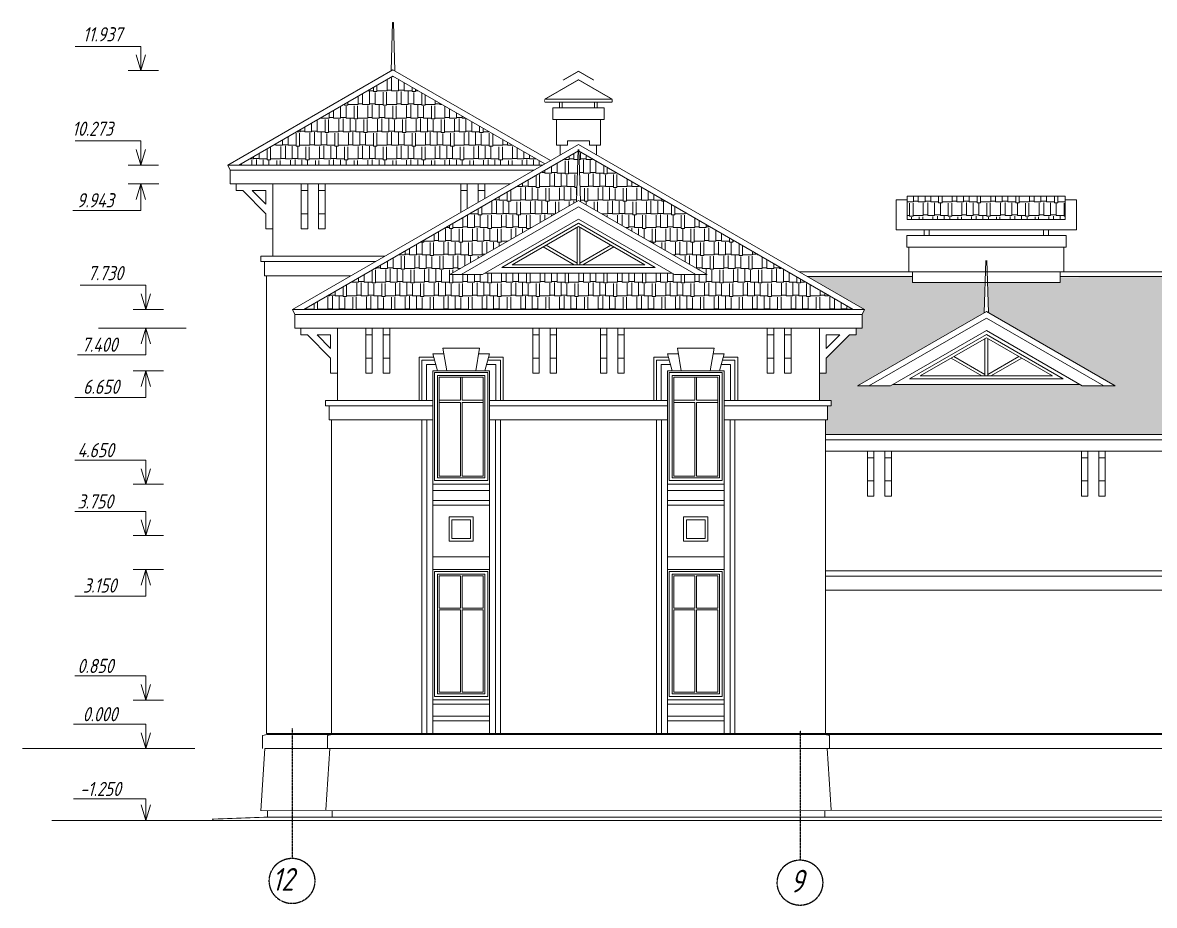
# Model space of a CAD drawing. Header units: millimetres. Extents: x 74752 to 193506, y -83124 to -13126.
# Drawn here: x 75559 to 95484, y -51896 to -36348 of the extents above; entities that cross this region are included whole.
import ezdxf

# ---------------------------------------------------------------- set-up
doc = ezdxf.new("R2010")
doc.units = ezdxf.units.MM
doc.linetypes.add('CENTER2', pattern=[1.125, 0.75, -0.125, 0.125, -0.125])
doc.layers.add('axis', color=40, linetype='CENTER2')
doc.layers.add('wall', color=5, linetype='Continuous')
doc.styles.add('ESKD', font='eskd.shx', dxfattribs={"oblique": 15})

msp = doc.modelspace()

# ---------------------------------------------------------------- hatches: boundary and pattern name
at = {"layer": 'wall', "linetype": 'Continuous', "lineweight": 15, "ltscale": 0.13, "true_color": 0x8f9991}
h = msp.add_hatch(dxfattribs=at)
h.set_pattern_fill('AR-RSHKE', color=252, scale=20, style=0)
h.set_pattern_definition([(0, (-7036865.74, 1234450.8), (510, 240), [120, -100, 140, -60, 180, -80]), (0, (-7036745.74, 1234460.8), (510, 240), [100, -380, 80, -120]), (0, (-7036505.74, 1234435.8), (510, 240), [60, -620]), (90, (-7036865.74, 1234450.8), (-170, 240), [230, -730]), (90, (-7036745.74, 1234450.8), (-170, 240), [225, -735]), (90, (-7036645.74, 1234450.8), (-170, 240), [210, -750]), (90, (-7036505.74, 1234435.8), (-170, 240), [230, -730]), (90, (-7036445.74, 1234435.8), (-170, 240), [230, -730]), (90, (-7036265.74, 1234450.8), (-170, 240), [220, -740])])
h.paths.add_polyline_path([(82077.6, -37292.2), (81474.3, -37640.5), (79367.3, -38857.1), (84787.9, -38857.1)])
h = msp.add_hatch(dxfattribs=at)
h.set_pattern_fill('AR-RSHKE', color=252, scale=20, style=0)
h.set_pattern_definition([(0, (-7039268.78, 1230602.27), (510, 240), [120, -100, 140, -60, 180, -80]), (0, (-7039148.78, 1230612.27), (510, 240), [100, -380, 80, -120]), (0, (-7038908.78, 1230587.27), (510, 240), [60, -620]), (90, (-7039268.78, 1230602.27), (-170, 240), [230, -730]), (90, (-7039148.78, 1230602.27), (-170, 240), [225, -735]), (90, (-7039048.78, 1230602.27), (-170, 240), [210, -750]), (90, (-7038908.78, 1230587.27), (-170, 240), [230, -730]), (90, (-7038848.78, 1230587.27), (-170, 240), [230, -730]), (90, (-7038668.78, 1230602.27), (-170, 240), [220, -740])])
h.paths.add_polyline_path([(85333.4, -38625.8), (84325.9, -39207.4), (80509.3, -41400.9), (90183, -41400.9), (89505.1, -41021.1), (89070.7, -40770.3), (88987.9, -40722.5), (88910.5, -40677.8), (87360.9, -39783.1), (86383.4, -39218.8), (85351.8, -38624.2), (85378.9, -39494.7), (87611.6, -40787.2), (87033.1, -40787.2), (86990.1, -40762.3), (83699.5, -40762.3), (83656.6, -40787.2), (83078, -40787.2), (85308.2, -39494.7), (85333.3, -38689.8)])
at = {"layer": 'wall', "linetype": 'Continuous', "lineweight": 15, "ltscale": 0.13}
h = msp.add_hatch(dxfattribs=at)
h.set_pattern_fill('AR-RSHKE', color=250, scale=20, style=0)
h.set_pattern_definition([(7e-15, (-4166494.64, 837455), (510, 240), [120, -100, 140, -60, 180, -80]), (7e-15, (-4166374.64, 837465), (510, 240), [100, -380, 80, -120]), (7e-15, (-4166134.64, 837440), (510, 240), [60, -620]), (90, (-4166494.64, 837455), (-170, 240), [230, -730]), (90, (-4166374.64, 837455), (-170, 240), [225, -735]), (90, (-4166274.64, 837455), (-170, 240), [210, -750]), (90, (-4166134.64, 837440), (-170, 240), [230, -730]), (90, (-4166074.64, 837440), (-170, 240), [230, -730]), (90, (-4165894.64, 837455), (-170, 240), [220, -740])])
h.paths.add_polyline_path([(91134.4, -39816.3), (93915.4, -39816.3), (93915.4, -39405.6), (91134.4, -39405.6)])
at = {"layer": 'wall', "linetype": 'Continuous', "lineweight": 15, "ltscale": 0.13, "true_color": 0x8f9991}
h = msp.add_hatch(dxfattribs=at)
h.set_pattern_fill('AR-RSHKE', color=252, scale=20, style=0)
h.set_pattern_definition([(0, (-7026538, 1229703.86), (510, 240), [120, -100, 140, -60, 180, -80]), (0, (-7026418, 1229713.86), (510, 240), [100, -380, 80, -120]), (0, (-7026178, 1229688.86), (510, 240), [60, -620]), (90, (-7026537.99, 1229703.86), (-170, 240), [230, -730]), (90, (-7026417.99, 1229703.86), (-170, 240), [225, -735]), (90, (-7026317.99, 1229703.86), (-170, 240), [210, -750]), (90, (-7026177.99, 1229688.86), (-170, 240), [230, -730]), (90, (-7026117.99, 1229688.86), (-170, 240), [230, -730]), (90, (-7025937.99, 1229703.86), (-170, 240), [220, -740])])
h.paths.add_polyline_path([(89731.5, -43346.5), (89695, -43346.5), (89695, -43604), (102911.1, -43604), (102530.3, -42722.2), (99239.8, -42722.2), (99196.8, -42747), (98618.3, -42747), (100885, -41411.1), (103151.8, -42747), (102573.3, -42747), (102530.3, -42722.2), (102915.9, -43604), (112075.1, -43604), (112038.6, -43346.5), (112038.6, -43096.5), (111973.6, -43096.5), (111973.6, -43001.5), (112183.6, -43001.5), (112181.7, -42523.6), (112061.7, -42523.6), (112061.7, -42257.9), (111653.6, -41849.8), (111543.3, -41849.8), (111538.4, -41729.9), (111433, -41729.9), (111433, -41490.4), (111389.3, -41400.9), (112395, -40820.3), (110542.7, -40820.3), (110542.7, -40926.7), (109263.6, -40925.9), (109280.1, -41454.5), (111510.2, -42747), (110931.7, -42747), (107555.1, -42747), (106976.6, -42747), (109209.3, -41454.5), (109225.7, -40928.3), (107944.1, -40926.7), (107944.1, -40820.3), (96050.5, -40820.3), (93826, -40833.5), (93826, -40926.7), (92546.1, -40926.7), (92560.8, -41454.5), (94793.5, -42747), (94210, -42744.1), (94172, -42722.2), (90881.4, -42722.2), (90838.4, -42747), (90259.9, -42747), (92490, -41454.5), (92506.3, -40932.3), (91227.4, -40926.7), (91227.4, -40820.3), (89375.9, -40820.3), (90380.1, -41400.1), (90336.4, -41489.5), (90337.1, -41729.9), (90231.7, -41729.9), (90231.7, -41849.8), (90116.5, -41849.8), (89708.4, -42257.9), (89708.4, -42523.6), (89588.4, -42523.6), (89586.5, -42998.5), (89796.5, -43001.5), (89796.5, -43096.5), (89731.5, -43096.5)])

# ---------------------------------------------------------------- linework, layer by layer
at = {"layer": 'axis'}
for p, q in [((80301.9, -48783.1, -51279.1), (80301.9, -51065.5, -51279.1)), ((89248.9, -48813.6, -51279.3), (89248.9, -51096, -51279.3))]:
    msp.add_line(p, q, dxfattribs=at)
at = {"layer": 'axis', "color": 18, "true_color": 0x000000}
for centre in [(80301.9, -51465.5, -51279.1), (89244.8, -51496, -51279.3)]:
    msp.add_circle(centre, 400, dxfattribs=at)
at = {"layer": 'wall', "color": 250, "linetype": 'Continuous', "lineweight": 15, "ltscale": 0.13}
for p, q in [((82070.9, -36348.9, -51279.1), (82045.2, -37198.1, -51279.2)), ((82086.5, -36348.9, -51279.1), (82071, -36348.4, -51279.1)), ((82086.5, -36348.9, -51279.1), (82112.2, -37198.1, -51279.2)), ((77640.8, -36766.9, -51280), (76486.1, -36766.9, -51280)), ((77640.8, -37193.6, -51280), (77640.8, -36766.9, -51280)), ((77640.8, -37193.6, -51280), (77558, -36917.6, -51280)), ((77640.8, -37193.6, -51280), (77723.6, -36917.6, -51280)), ((77419.3, -37193.6, -51280), (77949.9, -37193.6, -51280)), ((79168.7, -38857.1, -51182.8), (82077.6, -37177.6, -51182.8)), ((84850.8, -38778.7, -51182.8), (82077.6, -37177.6, -51182.8)), ((79367.3, -38857.1, -51183.5), (82077.6, -37292.2, -51183.5)), ((84751.5, -38836, -51183.5), (82077.6, -37292.2, -51183.5)), ((84749.8, -37748.6, -51280), (85344.8, -37748.6, -51280)), ((84894.8, -38055.7, -51280), (84894.8, -37847.1, -51280)), ((84894.8, -37847.1, -51280), (85344.8, -37847.1, -51280)), ((85013.1, -37749.8, -51280), (85013.1, -37847.1, -51280)), ((85059.8, -37749.8, -51280), (85059.8, -37847.1, -51280)), ((85939.8, -37748.6, -51280), (85344.8, -37748.6, -51280)), ((85794.8, -37847.1, -51280), (85344.8, -37847.1, -51280)), ((85629.8, -37749.8, -51280), (85629.8, -37847.1, -51280)), ((85676.6, -37749.8, -51280), (85676.6, -37847.1, -51280)), ((85794.8, -38055.7, -51280), (85794.8, -37847.1, -51280)), ((85344.8, -38055.7, -51280), (84894.8, -38055.7, -51280)), ((84959.8, -38055.7, -51280), (84959.8, -38505, -51281)), ((85344.8, -38055.7, -51280), (85794.8, -38055.7, -51280)), ((85729.8, -38055.7, -51280), (85729.8, -38505, -51281)), ((77640.8, -38430.4, -51182.8), (76486.1, -38430.4, -51182.8)), ((77640.8, -38857.1, -51182.8), (77640.8, -38430.4, -51182.8)), ((85537.3, -38431.4, -51280.3), (85148.8, -38431.4, -51280.3)), ((85152.3, -38431.4, -51280.3), (85152.3, -38505, -51279.9)), ((85537.3, -38431.4, -51280.3), (85537.3, -38505, -51279.9)), ((77640.8, -38857.1, -51182.8), (77558, -38581.1, -51182.8)), ((77640.8, -38857.1, -51182.8), (77723.6, -38581.1, -51182.8)), ((80308.9, -41400.9, -51279.3), (85344.8, -38493.5, -51279.3)), ((80507.5, -41400.9, -51280), (85344.8, -38608.1, -51280)), ((84959.8, -38505, -51280.7), (85152.3, -38505, -51280.7)), ((85024.8, -38505, -51279.9), (85024.8, -38678.2, -51279.2)), ((85339.2, -38581.1, -51276.1), (85310.8, -39494.7, -51276.1)), ((90380.8, -41400.9, -51279.3), (85344.8, -38493.5, -51279.3)), ((90182.2, -41400.9, -51280), (85344.8, -38608.1, -51280)), ((85353, -38581.1, -51276.1), (85381.5, -39494.7, -51276.1)), ((85729.8, -38505, -51280.7), (85537.3, -38505, -51280.7)), ((85664.8, -38505, -51279.9), (85664.8, -38678.2, -51279.2)), ((77419.3, -38857.1, -51182.8), (77949.9, -38857.1, -51182.8)), ((84715.1, -38857.1, -51182.8), (79168.7, -38857.1, -51182.8)), ((79212.6, -38946.9, -51182.8), (79168.7, -38857.1, -51182.8)), ((84560.2, -38946.5, -51183.5), (79212.4, -38946.5, -51183.5)), ((79212.4, -39186.5, -51182.8), (79212.4, -38946.5, -51182.8)), ((79212.4, -38946.9, -51182.8), (79212.4, -39186.5, -51182.8)), ((77955.9, -39186.9, -51182.8), (77419.3, -39186.9, -51182.8)), ((77640.8, -39186.9, -51182.8), (77558, -39462.9, -51182.8)), ((77640.8, -39186.9, -51182.8), (77640.8, -39659.4, -51182.8)), ((77640.8, -39186.9, -51182.8), (77723.6, -39462.9, -51182.8)), ((84143.7, -39186.9, -51182.8), (79212.4, -39186.9, -51182.8)), ((79317.8, -39187.4, -51279.3), (79317.8, -39307.4, -51279.3)), ((79963, -39187.6, -51279.3), (79963, -39635.1, -51279.3)), ((79433, -39307.4, -51279.3), (79317.8, -39307.4, -51279.3)), ((79841.1, -39715.5, -51279.3), (79433, -39307.4, -51279.3)), ((79602.7, -39307.4, -51279.3), (79841.1, -39307.4, -51279.3)), ((79841.1, -39545.8, -51279.3), (79602.7, -39307.4, -51279.3)), ((79841.1, -39307.4, -51279.3), (79841.1, -39545.8, -51279.3)), ((80579, -39307.4, -51279.3), (80463.8, -39307.4, -51279.3)), ((80885, -39307.4, -51279.3), (80769.8, -39307.4, -51279.3)), ((83272.4, -39307.4, -51279.3), (83387.6, -39307.4, -51279.3)), ((83578.4, -39307.4, -51279.3), (83693.6, -39307.4, -51279.3)), ((93915.4, -39405.6, -51423.7), (91134.4, -39405.6, -51423)), ((79963, -39634.9, -51279.3), (79963, -40459.1, -51316.7)), ((83078, -40787.2, -51280), (85344.8, -39478.4, -51280)), ((83276.6, -40787.2, -51279.3), (85344.8, -39593, -51279.3)), ((87611.6, -40787.2, -51280), (85344.8, -39478.4, -51280)), ((87413.1, -40787.2, -51279.3), (85344.8, -39593, -51279.3)), ((90940.6, -39997.1, -51423), (90940.6, -39470, -51423)), ((90940.6, -39470, -51423), (91136, -39470, -51423)), ((93917, -39470, -51423.7), (94112.8, -39470, -51423.7)), ((94112.8, -39997.1, -51423.7), (94112.8, -39470, -51423.7)), ((77640.8, -39659.4, -51182.8), (76441.2, -39659.4, -51182.8)), ((79841.1, -39715.5, -51279.3), (79841.1, -39981.2, -51279.3)), ((80579, -39714.7, -51279.3), (80463.8, -39714.7, -51279.3)), ((80885, -39714.7, -51279.3), (80769.8, -39714.7, -51279.3)), ((83656.6, -40787.2, -51279.3), (85344.8, -39812.4, -51279.3)), ((87033.1, -40787.2, -51279.3), (85344.8, -39812.4, -51279.3)), ((79961.1, -39981.2, -51279.3), (79841.1, -39981.2, -51279.3)), ((83992.8, -40662.3, -51279.3), (85344.8, -39881.7, -51279.3)), ((84179.4, -40612.3, -51279.3), (85344.8, -39939.5, -51279.3)), ((85319.8, -39953.9, -51280), (85319.8, -40612.3, -51280)), ((86696.9, -40662.3, -51279.3), (85344.8, -39881.7, -51279.3)), ((86510.3, -40612.3, -51279.3), (85344.8, -39939.5, -51279.3)), ((85369.8, -39953.9, -51280), (85369.8, -40612.3, -51280)), ((90940.6, -39997.1, -51423), (94112.8, -39997.1, -51423.7)), ((91432.7, -40095.6, -51423.7), (91432.7, -39997.1, -51423.7)), ((91519.7, -39997.1, -51423.7), (91519.7, -40095.6, -51423.7)), ((93530.2, -39997.1, -51423.7), (93530.2, -40095.6, -51423.7)), ((93617.1, -40095.6, -51423.7), (93617.1, -39997.1, -51423.7)), ((93928.9, -40095.6, -51423.7), (91124.5, -40095.6, -51423)), ((91124.5, -40095.6, -51423), (91124.5, -40304.3, -51423)), ((93928.9, -40095.6, -51423.7), (93928.9, -40304.3, -51423.7)), ((85266.9, -40612.3, -51279.3), (84723.1, -40298.4, -51279.3)), ((85319.8, -40585.2, -51279.3), (84773.1, -40269.5, -51279.3)), ((85369.8, -40585.2, -51279.3), (85916.5, -40269.5, -51279.3)), ((85422.8, -40612.3, -51279.3), (85966.5, -40298.4, -51279.3)), ((93928.9, -40304.3, -51423.7), (91124.5, -40304.3, -51423)), ((91160.7, -40740.3, -51423), (91160.7, -40304.3, -51423)), ((93890.4, -40740.3, -51423.7), (93890.4, -40304.3, -51423.7)), ((81935, -40462.1, -51316.7), (79753, -40462.1, -51316.7)), ((79753, -40462.1, -51316.7), (79753, -40557.1, -51316.7)), ((79753, -40557.1, -51316.7), (81770.5, -40557.1, -51316.7)), ((79818, -40807.1, -51316.7), (79818, -40557.1, -51316.7)), ((86510.3, -40612.3, -51280), (84179.4, -40612.3, -51280)), ((92518.5, -40540.9, -51418.7), (92490, -41454.5, -51418.7)), ((92532.3, -40540.9, -51418.7), (92560.8, -41454.5, -51418.7)), ((79818, -40807.1, -51316.7), (81337.5, -40807.1, -51316.7)), ((79854.5, -40816.3, -51316.7), (79854.5, -48866.7, -51284.9)), ((83656.6, -40787.2, -51280), (83078, -40787.2, -51280)), ((86990.1, -40762.3, -51280), (83699.5, -40762.3, -51280)), ((86696.9, -40662.3, -51280), (83992.8, -40662.3, -51280)), ((87033.1, -40787.2, -51280), (87611.6, -40787.2, -51280)), ((112532.8, -40740.3, -51280.7), (89236.5, -40740.3, -51280.7)), ((91227.4, -40820.3, -51280.7), (89375.1, -40820.3, -51280.7)), ((91160.7, -40740.3, -51424.4), (93890.4, -40740.3, -51424.4)), ((91227.4, -40926.7, -51423.7), (91227.4, -40740.3, -51423.7)), ((93826, -40740.3, -51424.4), (93826, -40926.7, -51424.4)), ((107944.1, -40820.3, -51280.7), (93826, -40820.3, -51280.7)), ((77727.3, -40973.4, -51280), (76572.6, -40973.4, -51280)), ((77727.3, -41400.1, -51280), (77727.3, -40973.4, -51280)), ((93826, -40926.7, -51422.9), (91227.4, -40926.7, -51422.9)), ((77727.3, -41400.1, -51280), (77644.5, -41124.1, -51280)), ((77727.3, -41400.1, -51280), (77810.1, -41124.1, -51280)), ((77505.8, -41400.1, -51280), (78036.4, -41400.1, -51280)), ((80352.5, -41490.4, -51279.3), (80308.9, -41400.9, -51279.3)), ((80308.9, -41400.9, -51279.3), (86388.9, -41400.9, -51279.3)), ((90380.8, -41400.9, -51279.3), (84300.7, -41400.9, -51279.3)), ((90259.9, -42747, -51422.6), (92526.7, -41438.2, -51422.6)), ((90337.1, -41490.4, -51279.3), (90380.8, -41400.9, -51279.3)), ((94793.5, -42747, -51422.6), (92526.7, -41438.2, -51422.6)), ((80352.5, -41490.4, -51280), (80352.5, -41729.9, -51280)), ((80352.8, -41490.4, -51280), (86388.9, -41490.4, -51280)), ((90336.9, -41490.4, -51280), (84300.7, -41490.4, -51280)), ((90337.1, -41490.4, -51280), (90337.1, -41729.9, -51280)), ((90458.4, -42747, -51421.9), (92526.7, -41552.9, -51421.9)), ((94595, -42747, -51421.9), (92526.7, -41552.9, -51421.9)), ((78440.7, -41729.9, -51280), (76893.1, -41729.9, -51280)), ((77727.3, -41729.9, -51280), (77644.5, -42005.9, -51280)), ((77727.3, -41729.9, -51280), (77727.3, -42202.4, -51280)), ((77727.3, -41729.9, -51280), (77810.1, -42005.9, -51280)), ((80352.5, -41729.9, -51280), (86388.9, -41729.9, -51280)), ((80458, -41729.8, -51280), (80458, -41849.8, -51280)), ((80458, -41729.8, -51280), (80458, -41849.8, -51280)), ((81103.1, -41729.9, -51280), (81103.1, -42177.5, -51280)), ((90337.1, -41729.9, -51280), (84300.7, -41729.9, -51280)), ((89586.5, -41729.9, -51280), (89586.5, -42177.5, -51280)), ((90231.7, -41729.8, -51280), (90231.7, -41849.8, -51280)), ((90231.7, -41729.8, -51280), (90231.7, -41849.8, -51280)), ((90838.4, -42747, -51421.9), (92526.7, -41772.3, -51421.9)), ((91174.6, -42622.2, -51421.9), (92526.7, -41841.5, -51421.9)), ((94215, -42747, -51421.9), (92526.7, -41772.3, -51421.9)), ((93878.8, -42622.2, -51421.9), (92526.7, -41841.5, -51421.9)), ((80573.2, -41849.8, -51280), (80458, -41849.8, -51280)), ((80573.2, -41849.8, -51280), (80458, -41849.8, -51280)), ((80981.3, -42257.9, -51280), (80573.2, -41849.8, -51280)), ((80981.3, -42257.9, -51280), (80573.2, -41849.8, -51280)), ((80742.9, -41849.8, -51280), (80981.3, -41849.8, -51280)), ((80981.3, -42088.2, -51280), (80742.9, -41849.8, -51280)), ((80742.9, -41849.8, -51280), (80981.3, -41849.8, -51280)), ((80981.3, -42088.2, -51280), (80742.9, -41849.8, -51280)), ((80981.3, -41849.8, -51280), (80981.3, -42088.2, -51280)), ((80981.3, -41849.8, -51280), (80981.3, -42088.2, -51280)), ((81717, -41849.8, -51299.4), (81601.8, -41849.8, -51299.4)), ((82023, -41849.8, -51299.4), (81907.8, -41849.8, -51299.4)), ((84536.9, -41849.8, -51299.4), (84652.1, -41849.8, -51299.4)), ((84842.8, -41849.8, -51299.4), (84958, -41849.8, -51299.4)), ((85846.8, -41849.8, -51299.4), (85731.6, -41849.8, -51299.4)), ((86152.8, -41849.8, -51299.4), (86037.6, -41849.8, -51299.4)), ((88666.7, -41849.8, -51299.4), (88781.9, -41849.8, -51299.4)), ((88972.7, -41849.8, -51299.4), (89087.9, -41849.8, -51299.4)), ((89708.4, -41849.8, -51280), (89708.4, -42088.2, -51280)), ((89946.7, -41849.8, -51280), (89708.4, -41849.8, -51280)), ((89708.4, -42257.9, -51280), (90116.5, -41849.8, -51280)), ((89708.4, -42088.2, -51280), (89946.7, -41849.8, -51280)), ((89708.4, -41849.8, -51280), (89708.4, -42088.2, -51280)), ((89946.7, -41849.8, -51280), (89708.4, -41849.8, -51280)), ((89708.4, -42257.9, -51280), (90116.5, -41849.8, -51280)), ((89708.4, -42088.2, -51280), (89946.7, -41849.8, -51280)), ((90116.5, -41849.8, -51280), (90231.7, -41849.8, -51280)), ((90116.5, -41849.8, -51280), (90231.7, -41849.8, -51280)), ((91361.2, -42572.2, -51421.9), (92526.7, -41899.3, -51421.9)), ((92501.7, -41913.7, -51422.6), (92501.7, -42572.2, -51422.6)), ((93692.2, -42572.2, -51421.9), (92526.7, -41899.3, -51421.9)), ((92551.7, -41913.7, -51422.6), (92551.7, -42572.2, -51422.6)), ((77727.3, -42202.4, -51280), (76527.7, -42202.4, -51280)), ((81103.1, -42180.3, -51280), (81103.1, -42859.8, -51280)), ((81103.1, -42180.3, -51280), (81103.1, -43001.5, -51280)), ((82539.9, -42240.3, -51119.1), (82539.9, -42999.9, -51291.3)), ((82539.9, -42240.3, -51117.2), (82799.1, -42240.3, -51097.6)), ((82782.7, -42180.3, -50602), (82974.8, -42180.3, -50585.9)), ((82864.6, -42480.3, -50672.7), (82782.7, -42180.3, -50675)), ((82958.1, -42082.1, -51118.4), (83601.7, -42082.1, -51079.4)), ((82958.1, -42082.1, -51131.9), (83024.9, -42480.3, -51034.1)), ((83601.7, -42082.1, -51131.9), (83534.9, -42480.3, -51034.1)), ((83777.2, -42180.3, -50602), (83585.1, -42180.3, -50585.9)), ((83695.2, -42480.3, -50672.7), (83777.2, -42180.3, -50675)), ((84019.9, -42240.3, -51118.3), (83760.8, -42240.3, -51098.7)), ((84019.9, -42240.3, -51119.1), (84019.9, -42999.9, -51693)), ((86669.8, -42240.3, -51119.1), (86669.8, -42999.9, -51693)), ((86669.8, -42240.3, -51118.3), (86928.9, -42240.3, -51098.7)), ((86912.5, -42180.3, -50602), (87104.6, -42180.3, -50585.9)), ((86994.5, -42480.3, -50672.7), (86912.5, -42180.3, -50675)), ((87731.6, -42082.1, -51118.4), (87087.9, -42082.1, -51079.4)), ((87087.9, -42082.1, -51131.9), (87154.8, -42480.3, -51034.1)), ((87731.6, -42082.1, -51131.9), (87664.7, -42480.3, -51034.1)), ((87907, -42180.3, -50602), (87714.9, -42180.3, -50585.9)), ((87825, -42480.3, -50672.7), (87907, -42180.3, -50675)), ((88149.8, -42240.3, -51117.2), (87890.6, -42240.3, -51097.6)), ((88149.8, -42240.3, -51119.1), (88149.8, -42999.9, -51291.3)), ((89586.5, -42180.3, -51280), (89586.5, -42859.8, -51280)), ((89586.5, -42180.3, -51280), (89586.5, -43001.5, -51280)), ((92501.7, -42545, -51421.9), (91955, -42229.3, -51421.9)), ((92551.7, -42545, -51421.9), (93098.4, -42229.3, -51421.9)), ((80981.3, -42257.9, -51280), (80981.3, -42523.6, -51280)), ((80981.3, -42257.9, -51280), (80981.3, -42523.6, -51280)), ((81717, -42257.1, -51299.4), (81601.8, -42257.1, -51299.4)), ((82023, -42257.1, -51299.4), (81907.8, -42257.1, -51299.4)), ((82589.9, -42291.2, -51109.1), (82589.9, -42999.9, -51281.6)), ((82589.9, -42291.2, -51109.1), (82813, -42291.2, -51109.1)), ((82669.9, -42370.3, -51109.3), (82834.6, -42370.3, -51096.8)), ((82669.9, -42370.3, -51109.3), (82669.9, -42999.9, -51291.7)), ((83889.9, -42370.3, -51110.4), (83725.3, -42370.3, -51098)), ((83969.9, -42291.2, -51109.1), (83746.9, -42291.2, -51109.1)), ((83889.9, -42370.3, -51109.3), (83889.9, -42999.9, -51694.2)), ((83969.9, -42291.2, -51109.1), (83969.9, -42999.9, -51683.3)), ((84536.9, -42257.1, -51299.4), (84652.1, -42257.1, -51299.4)), ((84842.8, -42257.1, -51299.4), (84958, -42257.1, -51299.4)), ((85846.8, -42257.1, -51299.4), (85731.6, -42257.1, -51299.4)), ((86152.8, -42257.1, -51299.4), (86037.6, -42257.1, -51299.4)), ((86719.8, -42291.2, -51109.1), (86719.8, -42999.9, -51683.3)), ((86719.8, -42291.2, -51109.1), (86942.8, -42291.2, -51109.1)), ((86799.8, -42370.3, -51110.4), (86964.4, -42370.3, -51098)), ((86799.8, -42370.3, -51109.3), (86799.8, -42999.9, -51694.2)), ((88019.8, -42370.3, -51109.3), (87855.1, -42370.3, -51096.8)), ((88099.8, -42291.2, -51109.1), (87876.7, -42291.2, -51109.1)), ((88019.8, -42370.3, -51109.3), (88019.8, -42999.9, -51291.7)), ((88099.8, -42291.2, -51109.1), (88099.8, -42999.9, -51281.6)), ((88666.7, -42257.1, -51299.4), (88781.9, -42257.1, -51299.4)), ((88972.7, -42257.1, -51299.4), (89087.9, -42257.1, -51299.4)), ((89708.4, -42257.9, -51280), (89708.4, -42523.6, -51280)), ((89708.4, -42257.9, -51280), (89708.4, -42523.6, -51280)), ((92448.8, -42572.2, -51421.9), (91905, -42258.2, -51421.9)), ((92604.6, -42572.2, -51421.9), (93148.4, -42258.2, -51421.9)), ((77505.8, -42480.3, -51280), (78036.4, -42480.3, -51280)), ((77727.3, -42480.3, -51280), (77644.5, -42756.3, -51280)), ((77727.3, -42480.3, -51280), (77727.3, -42952.8, -51280)), ((77727.3, -42480.3, -51280), (77810.1, -42756.3, -51280)), ((81101.3, -42523.6, -51280), (80981.3, -42523.6, -51280)), ((81101.3, -42523.6, -51280), (80981.3, -42523.6, -51280)), ((83779.9, -42480.3, -51098.9), (82779.9, -42480.3, -51098.9)), ((82779.9, -42480.3, -51098.9), (82779.9, -48866.7, -51280)), ((83746.9, -42513.3, -51070.3), (82812.9, -42513.3, -51098.9)), ((82812.9, -42513.3, -51098.9), (82812.9, -44415.3, -51270.5)), ((82830.1, -42480.3, -51098.9), (83729.7, -42480.3, -51098.9)), ((82861.7, -42562.3, -51098.9), (83698.1, -42562.3, -51071.9)), ((82861.7, -42562.3, -51098.9), (82861.7, -44366.3, -51270.4)), ((83264.9, -42592.2, -51464.7), (83264.9, -42999.9, -56202.6)), ((83294.9, -42592.2, -51464.7), (83294.9, -42999.9, -56202.6)), ((83698.1, -42562.3, -51098.9), (83698.1, -44366.3, -51270.4)), ((83746.9, -42513.3, -51098.9), (83746.9, -44415.3, -51270.5)), ((83779.9, -48866.7, -51280), (83779.9, -42480.3, -51098.9)), ((86909.8, -48866.7, -51280), (86909.8, -42480.3, -51098.9)), ((86909.8, -42480.3, -51098.9), (87909.8, -42480.3, -51098.9)), ((86942.8, -42513.3, -51070.3), (87876.8, -42513.3, -51098.9)), ((86942.8, -42513.3, -51098.9), (86942.8, -44415.3, -51270.5)), ((87859.5, -42480.3, -51098.9), (86960, -42480.3, -51098.9)), ((87828, -42562.3, -51098.9), (86991.5, -42562.3, -51071.9)), ((86991.5, -42562.3, -51098.9), (86991.5, -44366.3, -51270.4)), ((87394.8, -42592.2, -51464.7), (87394.8, -42999.9, -56202.6)), ((87424.8, -42592.2, -51464.7), (87424.8, -42999.9, -56202.6)), ((87828, -42562.3, -51098.9), (87828, -44366.3, -51270.4)), ((87876.8, -42513.3, -51098.9), (87876.8, -44415.3, -51270.5)), ((87909.8, -42480.3, -51098.9), (87909.8, -48866.7, -51280)), ((89588.4, -42523.6, -51280), (89708.4, -42523.6, -51280)), ((89588.4, -42523.6, -51280), (89708.4, -42523.6, -51280)), ((91174.6, -42622.2, -51422.6), (93878.8, -42622.2, -51422.6)), ((91361.2, -42572.2, -51422.6), (93692.2, -42572.2, -51422.6)), ((90838.4, -42747, -51422.6), (90259.9, -42747, -51422.6)), ((90881.4, -42722.2, -51422.6), (94172, -42722.2, -51422.6)), ((94215, -42747, -51422.6), (94793.5, -42747, -51422.6)), ((76475.8, -42952.8, -51280), (77727.3, -42952.8, -51280)), ((80893.2, -43001.5, -51339.1), (82779.9, -43001.5, -51339.1)), ((80893.2, -43001.5, -51339.1), (80893.2, -43096.5, -51339.1)), ((80893.2, -43001.5, -51339.1), (80893.2, -43096.5, -51339.1)), ((83264.9, -42999.9, -53908.3), (82891.8, -42999.9, -51682.4)), ((83264.9, -43037.3, -53908.3), (82891.8, -43037.2, -51682.4)), ((83264.9, -43037.3, -56202.6), (83264.9, -44336.5, -51645.8)), ((83668.1, -42999.9, -56313), (83294.9, -42999.9, -54087.2)), ((83668.1, -43037.3, -56313), (83294.9, -43037.3, -54087.2)), ((83294.9, -43037.3, -56202.6), (83294.9, -44336.5, -51645.8)), ((83779.9, -43001.5, -51339.1), (86909.8, -43001.5, -51339.1)), ((87021.6, -42999.9, -56313), (87394.8, -42999.9, -54087.2)), ((87021.6, -43037.3, -56313), (87394.8, -43037.3, -54087.2)), ((87394.8, -43037.3, -56202.6), (87394.8, -44336.5, -51645.8)), ((87424.8, -42999.9, -53908.3), (87797.9, -42999.9, -51682.4)), ((87424.8, -43037.3, -53908.3), (87797.9, -43037.2, -51682.4)), ((87424.8, -43037.3, -56202.6), (87424.8, -44336.5, -51645.8)), ((87909.8, -43001.5, -51339.1), (89796.5, -43001.5, -51339.1)), ((89796.5, -43001.5, -51339.1), (89796.5, -43096.5, -51339.1)), ((89796.5, -43001.5, -51339.1), (89796.5, -43096.5, -51339.1)), ((82779.9, -43096.5, -51339.1), (80893.2, -43096.5, -51339.1)), ((80958.2, -43346.5, -51339.1), (80958.2, -43096.5, -51339.1)), ((80958.2, -43346.5, -51339.1), (80958.2, -43096.5, -51339.1)), ((86909.8, -43096.5, -51339.1), (83779.9, -43096.5, -51339.1)), ((89796.5, -43096.5, -51339.1), (87909.8, -43096.5, -51339.1)), ((89731.5, -43346.5, -51339.1), (89731.5, -43096.5, -51339.1)), ((89731.5, -43346.5, -51339.1), (89731.5, -43096.5, -51339.1)), ((82779.9, -43346.5, -51339.1), (80958.2, -43346.5, -51339.1)), ((80994.6, -43346.5, -51279.3), (80994.6, -48866.7, -51279.3)), ((82589.6, -43344.8, -51339.9), (82589.6, -48866.7, -51352.7)), ((82674, -43344.8, -51283.3), (82674, -48866.7, -51303.2)), ((86909.8, -43346.5, -51339.1), (83779.9, -43346.5, -51339.1)), ((83885.8, -43344.8, -51686), (83885.8, -48866.7, -49915.9)), ((83970.2, -43344.8, -51742.5), (83970.2, -48866.7, -50079.6)), ((86719.4, -43344.8, -51742.5), (86719.4, -48866.7, -50079.6)), ((86803.8, -43344.8, -51686), (86803.8, -48866.7, -49915.9)), ((89731.5, -43346.5, -51339.1), (87909.8, -43346.5, -51339.1)), ((88015.7, -43344.8, -51283.3), (88015.7, -48866.7, -51303.2)), ((88100.1, -43344.8, -51339.9), (88100.1, -48866.7, -51352.7)), ((89695, -43346.5, -51279.3), (89695, -48866.7, -51279.3)), ((89695, -43604, -51280.7), (112075.1, -43604, -51280.7)), ((89695, -43693.9, -51280.7), (112075.1, -43693.9, -51280.7)), ((112075.1, -43893.9, -51280.7), (89695, -43893.9, -51280.7)), ((90549, -44013.7, -51280.7), (90433.8, -44013.7, -51280.7)), ((90855, -44013.7, -51280.7), (90739.8, -44013.7, -51280.7)), ((94198.4, -44013.7, -51280.7), (94313.6, -44013.7, -51280.7)), ((94504.4, -44013.7, -51280.7), (94619.6, -44013.7, -51280.7)), ((77727.3, -44053.7, -51280), (76475.8, -44053.7, -51280)), ((77727.3, -44480.3, -51280), (77644.5, -44204.4, -51280)), ((77727.3, -44480.3, -51280), (77727.3, -44053.7, -51280)), ((77727.3, -44480.3, -51280), (77810.1, -44204.4, -51280)), ((83746.9, -44415.3, -51253.6), (82812.9, -44415.3, -51253.6)), ((83698.1, -44366.3, -51253.6), (82861.7, -44366.3, -51253.6)), ((82891.8, -44336.5, -51645.8), (83264.9, -44336.5, -51645.8)), ((83668.1, -44336.5, -51645.8), (83294.9, -44336.5, -51645.8)), ((86942.8, -44415.3, -51253.6), (87876.8, -44415.3, -51253.6)), ((86991.5, -44366.3, -51253.6), (87828, -44366.3, -51253.6)), ((87021.6, -44336.5, -51645.8), (87394.8, -44336.5, -51645.8)), ((87797.9, -44336.5, -51645.8), (87424.8, -44336.5, -51645.8)), ((90549, -44421, -51280.7), (90433.8, -44421, -51280.7)), ((90855, -44421, -51280.7), (90739.8, -44421, -51280.7)), ((94198.4, -44421, -51280.7), (94313.6, -44421, -51280.7)), ((94504.4, -44421, -51280.7), (94619.6, -44421, -51280.7)), ((77505.8, -44480.3, -51280), (78036.4, -44480.3, -51280)), ((82779.9, -44480.3, -51253.6), (83779.9, -44480.3, -51253.6)), ((82779.9, -44587.1, -51280), (83779.9, -44587.1, -51280)), ((87909.8, -44480.3, -51253.6), (86909.8, -44480.3, -51253.6)), ((87909.8, -44587.1, -51280), (86909.8, -44587.1, -51280)), ((83774.6, -44766.5, -44726.1), (82779.9, -44766.5, -48394.1)), ((83774.6, -44766.5, -51461.2), (82779.9, -44766.5, -51461.2)), ((86915.1, -44766.5, -44726.1), (87909.8, -44766.5, -48394.1)), ((86915.1, -44766.5, -51461.2), (87909.8, -44766.5, -51461.2)), ((77727.3, -44956.8, -51434.1), (76475.8, -44956.8, -51434.1)), ((77727.3, -45383.5, -51434.1), (77727.3, -44956.8, -51434.1)), ((83774.6, -44846.5, -45416.2), (82779.9, -44846.5, -48635.9)), ((83774.6, -44846.5, -51461.2), (82779.9, -44846.5, -51461.2)), ((86915.1, -44846.5, -45416.2), (87909.8, -44846.5, -48635.9)), ((86915.1, -44846.5, -51461.2), (87909.8, -44846.5, -51461.2)), ((77727.3, -45383.5, -51434.1), (77644.5, -45107.5, -51434.1)), ((77727.3, -45383.5, -51434.1), (77810.1, -45107.5, -51434.1)), ((77505.8, -45380.5, -51434.1), (78036.4, -45380.5, -51434.1)), ((83779.9, -45755.5, -51497.6), (82781.4, -45755.5, -51433.8)), ((86909.8, -45755.5, -51497.6), (87908.3, -45755.5, -51433.8)), ((77505.8, -45980.5, -51280), (78036.4, -45980.5, -51280)), ((77727.3, -45980.5, -51280), (77644.5, -46256.4, -51280)), ((77727.3, -45980.5, -51280), (77727.3, -46452.9, -51280)), ((77727.3, -45980.5, -51280), (77810.1, -46256.4, -51280)), ((83779.9, -45980.5, -51497.6), (82781.4, -45980.5, -51433.8)), ((83779.9, -45980.5, -51497.6), (82781.4, -45980.5, -51433.8)), ((82812.9, -46013.5, -51433.7), (83746.9, -46013.5, -51495.7)), ((82812.9, -46013.5, -51270.5), (82812.9, -48215.2, -51270.5)), ((83746.9, -46013.5, -51270.5), (83746.9, -48215.2, -51270.5)), ((86909.8, -45980.5, -51497.6), (87908.3, -45980.5, -51433.8)), ((86909.8, -45980.5, -51497.6), (87908.3, -45980.5, -51433.8)), ((87876.8, -46013.5, -51433.7), (86942.8, -46013.5, -51495.7)), ((86942.8, -46013.5, -51270.5), (86942.8, -48215.2, -51270.5)), ((87876.8, -46013.5, -51270.5), (87876.8, -48215.2, -51270.5)), ((95732.9, -46001.6, -51565.3), (89695, -46001.6, -51565.3)), ((83698.1, -46062.5, -51492.5), (82861.7, -46062.5, -51433.7)), ((82861.7, -46062.5, -51270.4), (82861.7, -48168.3, -51270.4)), ((83698.1, -46062.5, -51270.4), (83698.1, -48168.3, -51270.4)), ((86991.5, -46062.5, -51492.5), (87828, -46062.5, -51433.7)), ((86991.5, -46062.5, -51270.4), (86991.5, -48168.3, -51270.4)), ((87828, -46062.5, -51270.4), (87828, -48168.3, -51270.4)), ((89695, -46096.6, -51565.3), (95732.9, -46096.6, -51565.3)), ((89685.8, -46346.6, -51565.3), (95732.9, -46346.6, -51565.3)), ((76475.8, -46452.9, -51280), (77727.3, -46452.9, -51280)), ((77727.3, -47853.7, -51280), (76475.8, -47853.7, -51280)), ((77727.3, -48280.3, -51280), (77644.5, -48004.4, -51280)), ((77727.3, -48280.3, -51280), (77727.3, -47853.7, -51280)), ((77727.3, -48280.3, -51280), (77810.1, -48004.4, -51280)), ((82812.9, -48215.2, -51491.6), (83746.9, -48215.2, -51553.7)), ((82861.7, -48168.3, -51491.7), (83698.1, -48168.3, -51550.6)), ((87876.8, -48215.2, -51491.6), (86942.8, -48215.2, -51553.7)), ((87828, -48168.3, -51491.7), (86991.5, -48168.3, -51550.6)), ((77505.8, -48280.3, -51280), (78036.4, -48280.3, -51280)), ((83779.9, -48278.2, -51555.6), (82779.9, -48278.2, -51491.6)), ((83779.9, -48353.2, -51555.6), (82781.4, -48353.2, -51491.7)), ((86909.8, -48278.2, -51555.6), (87909.8, -48278.2, -51491.6)), ((86909.8, -48353.2, -51555.6), (87908.3, -48353.2, -51491.7)), ((83779.9, -48564.4, -47866.6), (82781.4, -48564.5, -51548.9)), ((83779.9, -48564.5, -51646.3), (82781.4, -48564.5, -51646.3)), ((86909.8, -48564.4, -47866.6), (87908.3, -48564.5, -51548.9)), ((86909.8, -48564.5, -51646.3), (87908.3, -48564.5, -51646.3)), ((76457.3, -48703.7, -51280), (77727.3, -48703.7, -51280)), ((77727.3, -49130.3, -51280), (77727.3, -48703.7, -51280)), ((77727.3, -49130.3, -51280), (77727.3, -48703.7, -51280)), ((83779.9, -48644.4, -48195.5), (82781.4, -48644.5, -51427.6)), ((83779.9, -48644.5, -51646.3), (82781.4, -48644.5, -51646.3)), ((86909.8, -48644.4, -48195.5), (87908.3, -48644.5, -51427.6)), ((86909.8, -48644.5, -51646.3), (87908.3, -48644.5, -51646.3)), ((77727.3, -49130.3, -51280), (77644.5, -48854.3, -51280)), ((77727.3, -49130.3, -51280), (77644.5, -48854.3, -51280)), ((77727.3, -49130.3, -51280), (77810.1, -48854.3, -51280)), ((77727.3, -49130.3, -51280), (77810.1, -48854.3, -51280)), ((79864.1, -48887.1, -48175.9), (79784.5, -48904.4, -48175.9)), ((79864.1, -48887.1, -51382), (79784.5, -48904.4, -51382)), ((79784.5, -49117.1, -48175.9), (79784.5, -48904.4, -48175.9)), ((79784.5, -49130.3, -51382), (79784.5, -48904.4, -51382)), ((79854.5, -48866.7, -48075.3), (123358.9, -48866.7, -48075.3)), ((79864.1, -48887.1, -48175.9), (79864.1, -48867.1, -48175.9)), ((79864.1, -48887.1, -51382), (79864.1, -48867.1, -51382)), ((79864.1, -48886.7, -48075.3), (123349.3, -48886.7, -48075.3)), ((81004.3, -48886.7, -48075.3), (80924.6, -48904, -48075.3)), ((81004.3, -48886.7, -51281.5), (80924.6, -48904, -51281.5)), ((80924.6, -49130.3, -51279.3), (80924.6, -48904, -48075.3)), ((80924.6, -49130.3, -54485.4), (80924.6, -48904, -51281.5)), ((81004.3, -48886.7, -48075.3), (81004.3, -48866.7, -48075.3)), ((81004.3, -48886.7, -51281.5), (81004.3, -48866.7, -51281.5)), ((89685.4, -48886.7, -48075.3), (89685.4, -48866.7, -48075.3)), ((89685.4, -48886.7, -51281.5), (89685.4, -48866.7, -51281.5)), ((89685.4, -48886.7, -48075.3), (89765, -48904, -48075.3)), ((89685.4, -48886.7, -51281.5), (89765, -48904, -51281.5)), ((89765, -49130.3, -51279.3), (89765, -48904, -48075.3)), ((89765, -49130.3, -54485.4), (89765, -48904, -51281.5)), ((78592.7, -49130.3, -51280), (75558.9, -49130.3, -51280)), ((79823.6, -49130.3, -48175.9), (79755.3, -50229.2, -48175.9)), ((79823.6, -49130.3, -51279.3), (123388.9, -49130.3, -51279.3)), ((80964.6, -49130.3, -51279.3), (80896.3, -50215.5, -48075.3)), ((89725, -49130.3, -51279.3), (89793.4, -50215.5, -48075.3)), ((77727.3, -50020.5, -51279.6), (76457.3, -50020.5, -51279.6)), ((77727.3, -50400.3, -51279.6), (77644.5, -50124.3, -51279.6)), ((77727.3, -50400.3, -51279.6), (77727.3, -50020.5, -51279.6)), ((77727.3, -50400.3, -51279.6), (77810.1, -50124.3, -51279.6)), ((78903.9, -50400.3, -51279.6), (133325.4, -50400.3, -51279.6)), ((79869.7, -50229.6, -51380.2), (79869.7, -50341.5, -51380.2)), ((81009.9, -50229.2, -51279.6), (81009.9, -50341.1, -51279.6)), ((89679.8, -50229.2, -51279.6), (89679.8, -50341.1, -51279.6))]:
    msp.add_line(p, q, dxfattribs=at)
for points, const_width, elevation in [([(85072.9, -37362), (85344.8, -37205), (85616.7, -37362)], 16, -51280), ([(84749.8, -37698.6), (85344.8, -37355), (85939.8, -37698.6)], 16, -51280), ([(85939.8, -37698.6), (84749.8, -37698.6)], 16, -51280), ([(84749.8, -37748.6), (84749.8, -37698.6)], 16, -51280), ([(85939.8, -37748.6), (85939.8, -37698.6)], 16, -51280), ([(78903.9, -50400.3), (76071.7, -50400.3)], 20, -51280.4), ([(79869.7, -50341.5), (78903.1, -50377), (78903.9, -50400.3)], 15, -51279.6), ([(79755.3, -50229.2), (85687.1, -50229.2)], 15, -51280), ([(79755.3, -50229.2), (110291.7, -50229.2)], 15, -54483.9), ([(79869.7, -50341.1), (129370, -50341.1)], 15, -44966.9), ([(79869.7, -50341.1), (110283.6, -50341.1)], 15, -48170.8), ([(88308.7, -50229.2), (129483.6, -50229.2)], 15, -51280)]:
    msp.add_lwpolyline(points, dxfattribs=dict(at, const_width=const_width, elevation=elevation))
for points, elevation in [([(80463.8, -39187.6), (80577.2, -39187.6), (80577.2, -39981.2), (80463.8, -39981.2)], -51279.3), ([(80769.8, -39187.6), (80883.2, -39187.6), (80883.2, -39981.2), (80769.8, -39981.2)], -51279.3), ([(81601.8, -41729.9), (81715.2, -41729.9), (81715.2, -42523.6), (81601.8, -42523.6)], -51299.4), ([(81907.8, -41729.9), (82021.2, -41729.9), (82021.2, -42523.6), (81907.8, -42523.6)], -51299.4), ([(84652.1, -41729.9), (84538.7, -41729.9), (84538.7, -42523.6), (84652.1, -42523.6)], -51299.4), ([(84958, -41729.9), (84844.6, -41729.9), (84844.6, -42523.6), (84958, -42523.6)], -51299.4), ([(85731.6, -41729.9), (85845, -41729.9), (85845, -42523.6), (85731.6, -42523.6)], -51299.4), ([(86037.6, -41729.9), (86151, -41729.9), (86151, -42523.6), (86037.6, -42523.6)], -51299.4), ([(88781.9, -41729.9), (88668.5, -41729.9), (88668.5, -42523.6), (88781.9, -42523.6)], -51299.4), ([(89087.9, -41729.9), (88974.5, -41729.9), (88974.5, -42523.6), (89087.9, -42523.6)], -51299.4), ([(90433.8, -43893.9), (90547.2, -43893.9), (90547.2, -44687.5), (90433.8, -44687.5)], -51280.7), ([(90739.8, -43893.9), (90853.2, -43893.9), (90853.2, -44687.5), (90739.8, -44687.5)], -51280.7), ([(94313.6, -43893.9), (94200.2, -43893.9), (94200.2, -44687.5), (94313.6, -44687.5)], -51280.7), ([(94619.6, -43893.9), (94506.2, -43893.9), (94506.2, -44687.5), (94619.6, -44687.5)], -51280.7), ([(83493.4, -45481.5), (83066.4, -45481.5), (83066.4, -45054.3), (83493.4, -45054.3)], -51280), ([(83443.4, -45431.5), (83116.4, -45431.5), (83116.4, -45104.3), (83443.4, -45104.3)], -51280), ([(87196.3, -45481.5), (87623.2, -45481.5), (87623.2, -45054.3), (87196.3, -45054.3)], -51280), ([(87246.3, -45431.5), (87573.2, -45431.5), (87573.2, -45104.3), (87246.3, -45104.3)], -51280), ([(83264.9, -46089.3), (82891.8, -46089.3), (82891.8, -46660.2), (83264.9, -46660.2)], -51645.8), ([(83294.9, -46089.3), (83668.1, -46089.3), (83668.1, -46660.2), (83294.9, -46660.2)], -51645.8), ([(87394.8, -46089.3), (87021.6, -46089.3), (87021.6, -46660.2), (87394.8, -46660.2)], -51645.8), ([(87424.8, -46089.3), (87797.9, -46089.3), (87797.9, -46660.2), (87424.8, -46660.2)], -51645.8), ([(83264.9, -46690.2), (82891.8, -46690.2), (82891.8, -48138.3), (83264.9, -48138.3)], -51347.2), ([(83294.9, -46690.2), (83668.1, -46690.2), (83668.1, -48138.3), (83294.9, -48138.3)], -51347.2), ([(87394.8, -46690.2), (87021.6, -46690.2), (87021.6, -48138.3), (87394.8, -48138.3)], -51347.2), ([(87424.8, -46690.2), (87797.9, -46690.2), (87797.9, -48138.3), (87424.8, -48138.3)], -51347.2)]:
    msp.add_lwpolyline(points, close=True, dxfattribs=dict(at, elevation=elevation))
for points, elevation in [([(83387.6, -39623.4), (83387.6, -39187.6), (83274.2, -39187.6), (83274.2, -39688.9)], -51279.3), ([(83693.6, -39446.8), (83693.6, -39187.6), (83580.2, -39187.6), (83580.2, -39512.3)], -51279.3), ([(93915.4, -39816.2), (93915.4, -39405.6), (91134.4, -39405.6), (91134.4, -39816.3), (93915.4, -39816.3), (93915.4, -39816.2)], -51423.7), ([(82891.8, -44336.5), (82891.8, -42592.2)], -51645.8), ([(83668.1, -44336.5), (83668.1, -42592.2), (82891.8, -42592.2)], -51645.8), ([(87021.6, -44336.5), (87021.6, -42592.2), (87797.9, -42592.2)], -51645.8), ([(87797.9, -44336.5), (87797.9, -42592.2)], -51645.8)]:
    msp.add_lwpolyline(points, dxfattribs=dict(at, elevation=elevation))

# ---------------------------------------------------------------- texts
at = {"layer": 'axis', "color": 18, "true_color": 0x000000, "style": 'ESKD', "oblique": 15}
for s, p in [('12', (79949.4, -51638.3, -51279.1)), ('9', (89073.7, -51668.9, -51279.3))]:
    msp.add_text(s, height=400, dxfattribs=at).set_placement(p)
at = {"layer": 'wall', "color": 250, "linetype": 'Continuous', "lineweight": 15, "ltscale": 0.13, "style": 'ESKD', "oblique": 15}
for s, p in [('11.937', (76619.7, -36679.1, -51280)), ('10.273', (76429.2, -38342.6, -51182.8)), ('9.943', (76512.8, -39602.5, -51182.8)), ('7.730', (76706.2, -40885.6, -51280)), ('7.400', (76599.3, -42145.5, -51280)), ('6.650', (76622.8, -42886.9, -51280)), ('4.650', (76523.6, -44003.7, -51280)), ('3.750', (76523.6, -44906.8, -51434.1)), ('3.150', (76622.8, -46387, -51280)), ('0.850', (76523.6, -47803.7, -51280)), ('0.000', (76615.8, -48653.7, -51280)), ('-1.250', (76568.8, -49970.5, -51279.6))]:
    msp.add_text(s, height=250, dxfattribs=at).set_placement(p)

doc.saveas('drawing.dxf')
